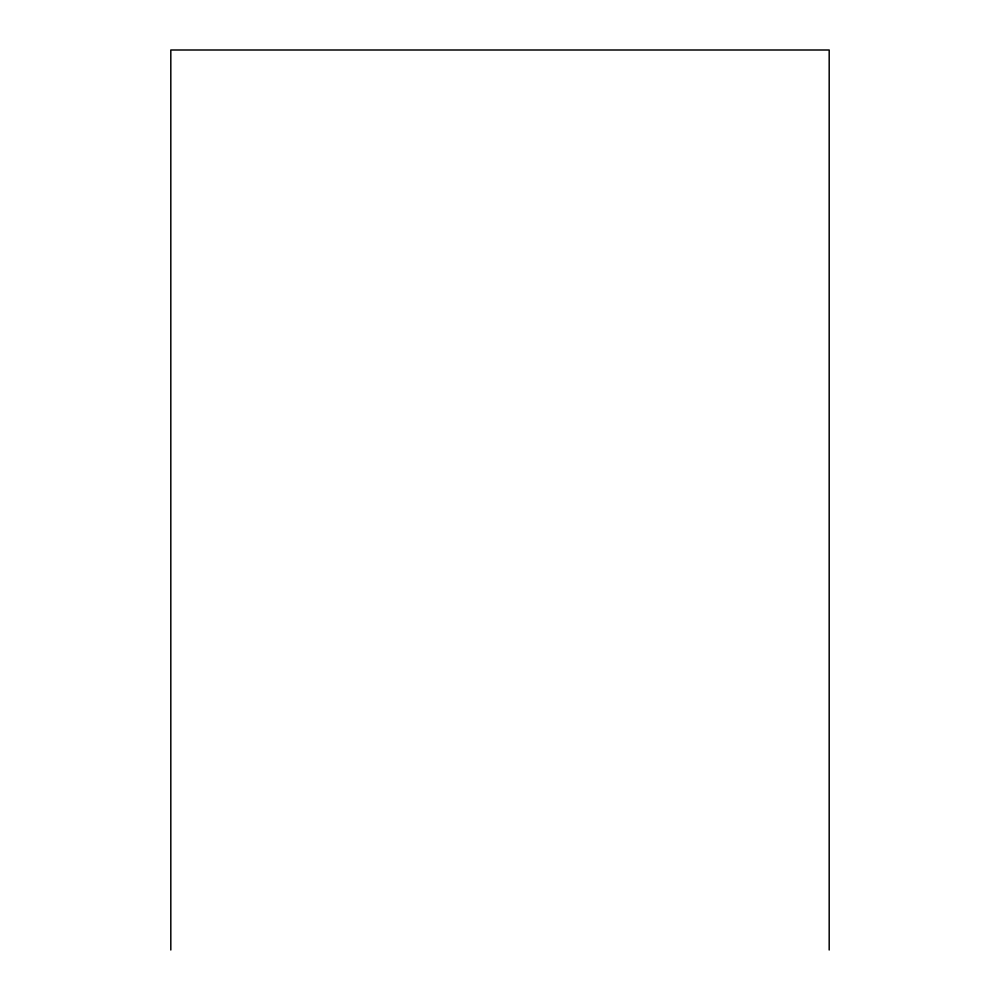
<?xml version="1.0" encoding="UTF-8"?>
<svg xmlns="http://www.w3.org/2000/svg" width="1000" height="1000" viewBox="0 0 1000 1000"><rect width="100%" height="100%" fill="white"/><g stroke="black" fill="none" stroke-linecap="round" stroke-linejoin="round"><path stroke-width="1.5" d="M829.188 950L829.188 50L170.812 50L170.812 950"/></g></svg>
